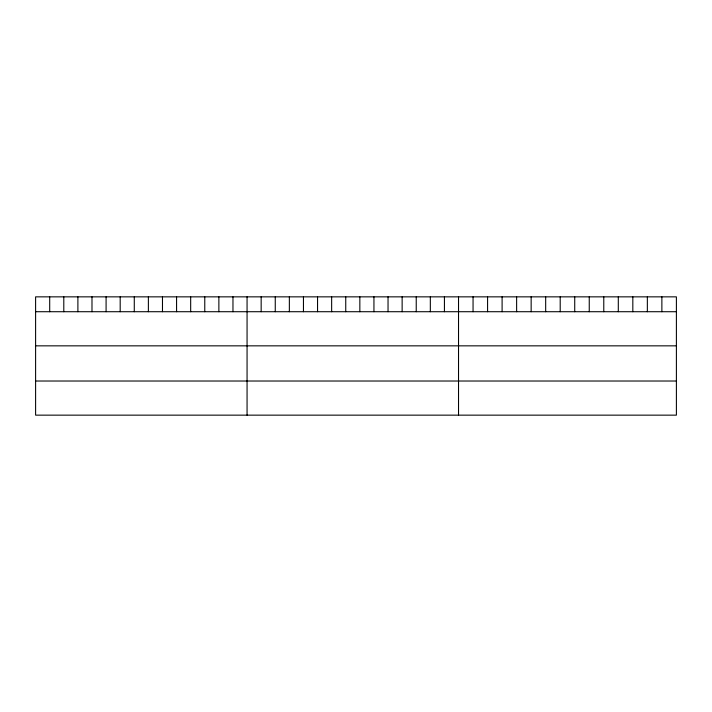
<?xml version="1.0" encoding="UTF-8"?>
<svg xmlns="http://www.w3.org/2000/svg" width="712" height="712" viewBox="0 0 712 712"><rect width="100%" height="100%" fill="white"/><g stroke="black" fill="none" stroke-linecap="round" stroke-linejoin="round"><path stroke-width="1.07" d="M676.4 311.714L676.4 415.149L35.6 415.149L35.6 296.851L676.4 296.851L676.4 311.714L35.6 311.714M35.6 345.845L676.4 345.845M35.6 381.018L676.4 381.018M661.875 296.851L661.875 311.714M647.35 296.851L647.35 311.714M632.826 296.851L632.826 311.714M618.301 296.851L618.301 311.714M603.776 296.851L603.776 311.714M589.251 296.851L589.251 311.714M574.726 296.851L574.726 311.714M560.202 296.851L560.202 311.714M545.677 296.851L545.677 311.714M531.152 296.851L531.152 311.714M516.627 296.851L516.627 311.714M502.102 296.851L502.102 311.714M487.578 296.851L487.578 311.714M473.053 296.851L473.053 311.714M458.528 296.851L458.528 415.149M444.43 296.851L444.43 311.714M430.333 296.851L430.333 311.714M416.235 296.851L416.235 311.714M402.138 296.851L402.138 311.714M388.04 296.851L388.04 311.714M373.942 296.851L373.942 311.714M359.845 296.851L359.845 311.714M345.747 296.851L345.747 311.714M331.65 296.851L331.65 311.714M317.552 296.851L317.552 311.714M303.454 296.851L303.454 311.714M289.357 296.851L289.357 311.714M275.259 296.851L275.259 311.714M261.162 296.851L261.162 311.714M247.064 296.851L247.064 415.149M232.966 296.851L232.966 311.714M218.869 296.851L218.869 311.714M204.771 296.851L204.771 311.714M190.674 296.851L190.674 311.714M176.576 296.851L176.576 311.714M162.478 296.851L162.478 311.714M148.381 296.851L148.381 311.714M134.283 296.851L134.283 311.714M120.186 296.851L120.186 311.714M106.088 296.851L106.088 311.714M91.99 296.851L91.99 311.714M77.893 296.851L77.893 311.714M63.795 296.851L63.795 311.714M49.698 296.851L49.698 311.714"/></g></svg>
